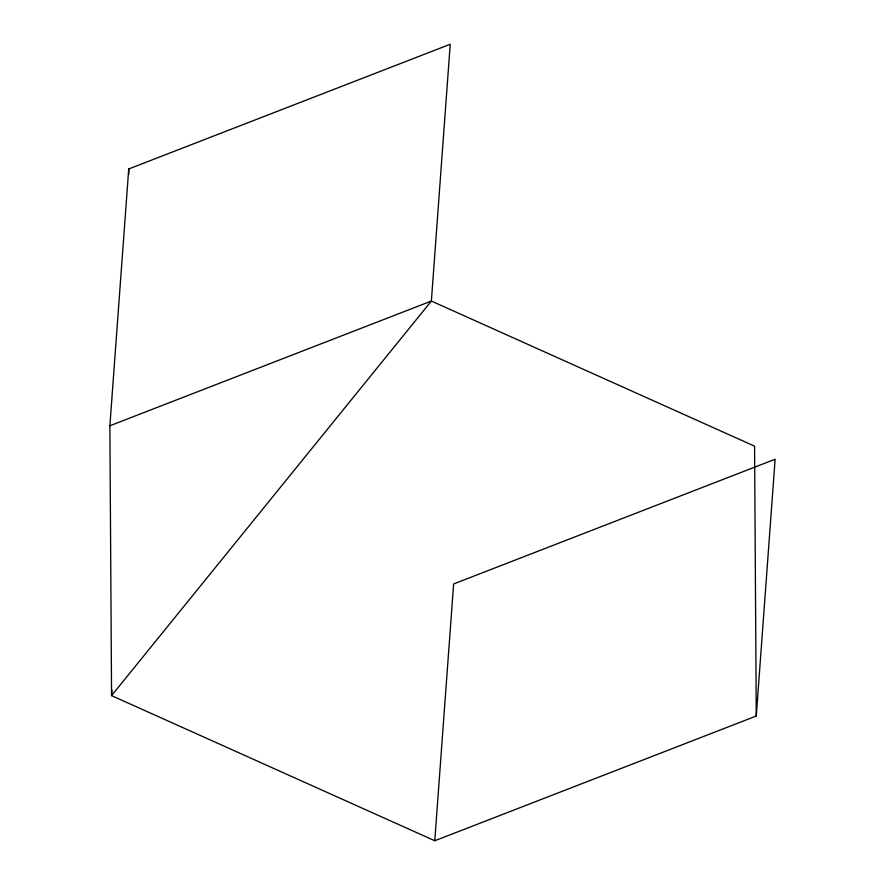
<?xml version="1.0" encoding="UTF-8"?>
<svg xmlns="http://www.w3.org/2000/svg" width="885" height="885" viewBox="0 0 885 885"><rect width="100%" height="100%" fill="white"/><g stroke="black" fill="none" stroke-linecap="round" stroke-linejoin="round"><path stroke-width="1.33" d="M111.975 690.134L111.565 695.621L109.873 425.773L128.734 168.969L450.233 44.25L431.371 301.044L111.565 695.621L434.767 840.75L756.266 716.031L775.127 459.226L453.629 583.956L434.767 840.75M109.873 425.773L431.371 301.044L754.573 446.173L756.266 716.031M128.734 168.969L128.768 174.478"/></g></svg>
